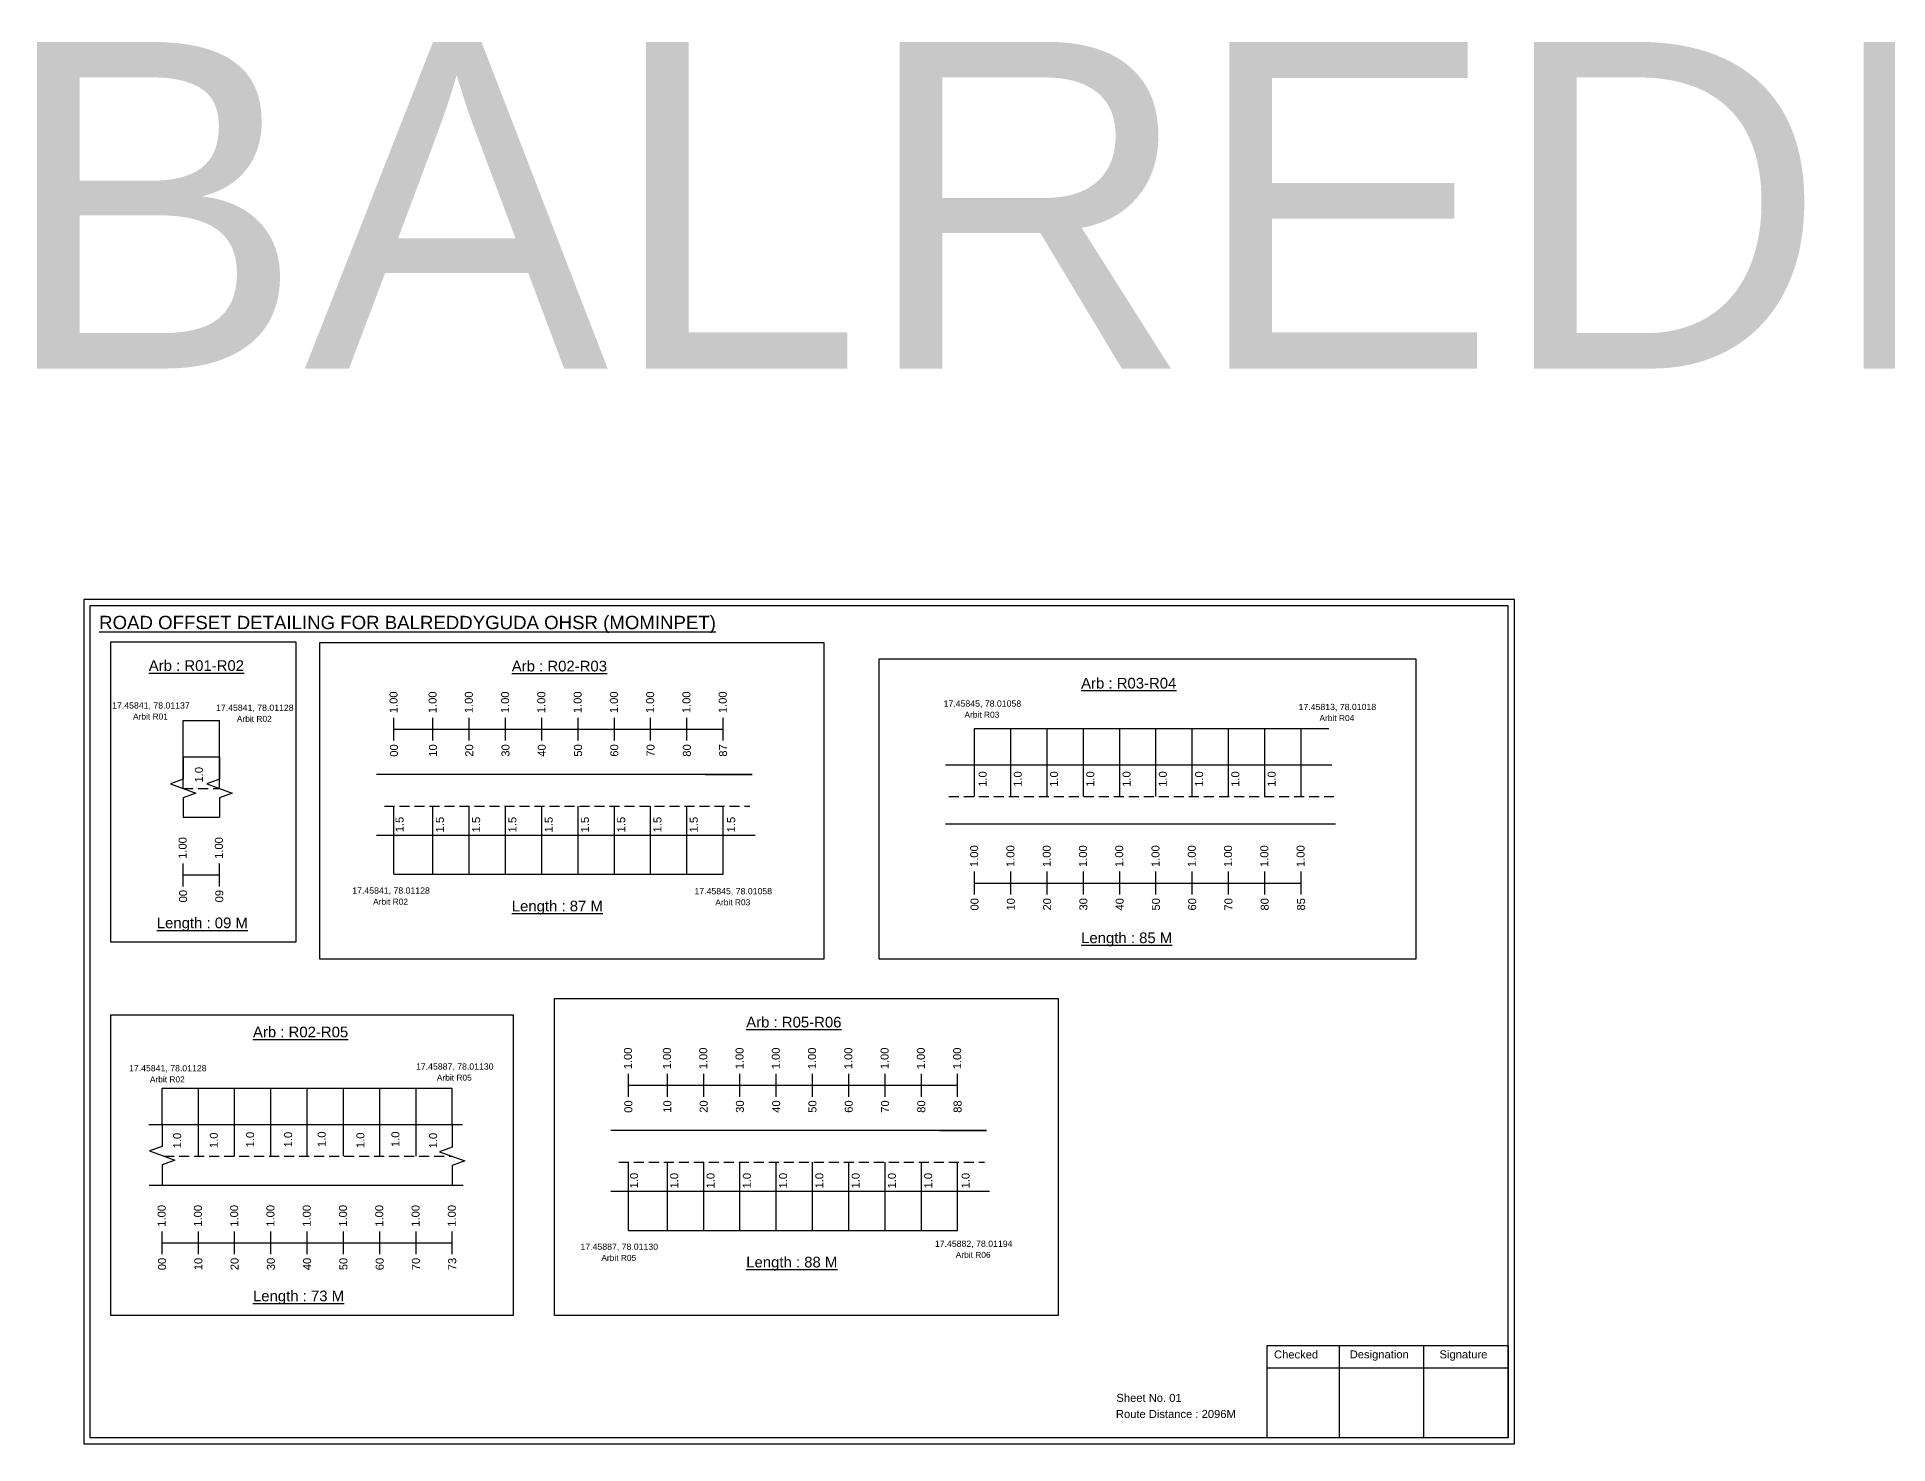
# Model space of a CAD drawing. Header units: inches. Extents: x 1111 to 5168, y 343 to 1601.
# Drawn here: x 1111 to 1805, y 343 to 871 of the extents above; entities that cross this region are included whole.
import ezdxf

# ---------------------------------------------------------------- set-up
doc = ezdxf.new("R2010")
doc.units = ezdxf.units.IN
doc.header["$MEASUREMENT"] = 0
doc.linetypes.add('DASHED2', pattern=[0.375, 0.25, -0.125])
doc.layers.add('PDF_Geometry', color=7, linetype='Continuous')
doc.layers.add('PDF_Text', color=5, linetype='Continuous')
doc.styles.add('PDF Arial', font='arial.ttf')
doc.styles.get("Standard").update_dxf_attribs({"font": 'arial.ttf'})

msp = doc.modelspace()

# ---------------------------------------------------------------- linework, layer by layer
at = {"color": 5}
for p, q in [((1166.04, 614.46), (1179.64, 614.46)), ((1462.83, 611.41), (1595.61, 611.41)), ((1245.12, 556.73), (1368.55, 556.73)), ((1158.18, 476.49), (1266.98, 476.49)), ((1333.03, 423.17), (1456.46, 423.17))]:
    msp.add_line(p, q, dxfattribs=at)
for p, q in [((1166.04, 588.92), (1166.04, 614.46)), ((1179.64, 588.92), (1179.64, 614.46)), ((1462.83, 585.87), (1462.83, 611.41)), ((1476.43, 585.87), (1476.43, 611.41)), ((1490.03, 585.87), (1490.03, 611.41)), ((1503.63, 585.87), (1503.63, 611.41)), ((1517.23, 585.87), (1517.23, 611.41)), ((1530.83, 585.87), (1530.83, 611.41)), ((1544.43, 585.87), (1544.43, 611.41)), ((1558.03, 585.87), (1558.03, 611.41)), ((1571.63, 585.87), (1571.63, 611.41)), ((1585.23, 585.87), (1585.23, 611.41)), ((1166.04, 600.8), (1179.64, 600.8)), ((1451.95, 597.76), (1596.74, 597.76)), ((1379.43, 594.15), (1238.57, 594.15)), ((1361.81, 594.15), (1379.43, 594.15)), ((1166.04, 578.12), (1179.64, 578.12)), ((1245.12, 556.73), (1245.12, 582.26)), ((1259.75, 556.73), (1259.75, 582.26)), ((1273.35, 556.73), (1273.35, 582.26)), ((1286.95, 556.73), (1286.95, 582.26)), ((1300.55, 556.73), (1300.55, 582.26)), ((1314.15, 556.73), (1314.15, 582.26)), ((1327.75, 556.73), (1327.75, 582.26)), ((1341.35, 556.73), (1341.35, 582.26)), ((1354.95, 556.73), (1354.95, 582.26)), ((1368.55, 556.73), (1368.55, 582.26)), ((1238.57, 571.46), (1270.68, 571.46)), ((1270.68, 571.46), (1380.56, 571.46)), ((1598.15, 575.57), (1451.95, 575.57)), ((1158.18, 462.84), (1158.18, 476.49)), ((1171.78, 450.95), (1171.78, 476.49)), ((1185.38, 450.95), (1185.38, 476.49)), ((1198.98, 450.95), (1198.98, 476.49)), ((1212.58, 450.95), (1212.58, 476.49)), ((1226.18, 450.95), (1226.18, 476.49)), ((1239.78, 450.95), (1239.78, 476.49)), ((1253.38, 450.95), (1253.38, 476.49)), ((1266.98, 462.84), (1266.98, 476.49)), ((1153.18, 462.84), (1270.79, 462.89)), ((1467.33, 460.59), (1326.47, 460.59)), ((1449.71, 460.59), (1467.33, 460.59)), ((1333.03, 423.17), (1333.03, 448.7)), ((1347.66, 423.17), (1347.66, 448.7)), ((1361.26, 423.17), (1361.26, 448.7)), ((1374.86, 423.17), (1374.86, 448.7)), ((1388.46, 423.17), (1388.46, 448.7)), ((1402.06, 423.17), (1402.06, 448.7)), ((1415.66, 423.17), (1415.66, 448.7)), ((1429.26, 423.17), (1429.26, 448.7)), ((1442.86, 423.17), (1442.86, 448.7)), ((1456.46, 423.17), (1456.46, 448.7)), ((1153.32, 440.15), (1271.1, 440.15)), ((1326.47, 437.9), (1358.59, 437.9)), ((1358.59, 437.9), (1468.46, 437.9))]:
    msp.add_line(p, q)
at = {"color": 217, "true_color": 0x93278f}
for p, q in [((1245.12, 606.87), (1245.12, 615.43)), ((1245.12, 611.15), (1368.55, 611.22)), ((1259.75, 606.87), (1259.75, 615.43)), ((1273.35, 606.87), (1273.35, 615.43)), ((1286.95, 606.87), (1286.95, 615.43)), ((1300.55, 606.87), (1300.55, 615.43)), ((1314.15, 606.87), (1314.15, 615.43)), ((1327.75, 606.87), (1327.75, 615.43)), ((1341.35, 606.87), (1341.35, 615.43)), ((1354.95, 606.87), (1354.95, 615.43)), ((1368.55, 606.87), (1368.55, 615.43)), ((1166.04, 552.22), (1166.04, 560.78)), ((1166.04, 556.49), (1179.64, 556.49)), ((1179.64, 552.22), (1179.64, 560.78)), ((1462.83, 549.17), (1462.83, 557.73)), ((1476.43, 549.17), (1476.43, 557.73)), ((1490.03, 549.17), (1490.03, 557.73)), ((1503.63, 549.17), (1503.63, 557.73)), ((1517.23, 549.17), (1517.23, 557.73)), ((1530.83, 549.17), (1530.83, 557.73)), ((1544.43, 549.17), (1544.43, 557.73)), ((1558.03, 549.17), (1558.03, 557.73)), ((1571.63, 549.17), (1571.63, 557.73)), ((1585.23, 549.17), (1585.23, 557.73)), ((1462.83, 553.44), (1585.23, 553.47)), ((1333.03, 473.31), (1333.03, 481.87)), ((1347.66, 473.31), (1347.66, 481.87)), ((1361.26, 473.31), (1361.26, 481.87)), ((1374.86, 473.31), (1374.86, 481.87)), ((1388.46, 473.31), (1388.46, 481.87)), ((1402.06, 473.31), (1402.06, 481.87)), ((1415.66, 473.31), (1415.66, 481.87)), ((1429.26, 473.31), (1429.26, 481.87)), ((1442.86, 473.31), (1442.86, 481.87)), ((1456.46, 473.31), (1456.46, 481.87)), ((1333.03, 477.59), (1456.46, 477.66)), ((1158.18, 414.25), (1158.18, 422.81)), ((1158.18, 418.52), (1266.98, 418.52)), ((1171.78, 414.25), (1171.78, 422.81)), ((1185.38, 414.25), (1185.38, 422.81)), ((1198.98, 414.25), (1198.98, 422.81)), ((1212.58, 414.25), (1212.58, 422.81)), ((1226.18, 414.25), (1226.18, 422.81)), ((1239.78, 414.25), (1239.78, 422.81)), ((1253.38, 414.25), (1253.38, 422.81)), ((1266.98, 414.25), (1266.98, 422.81))]:
    msp.add_line(p, q, dxfattribs=at)
at = {"linetype": 'DASHED2', "ltscale": 15}
for p, q in [((1166.04, 588.92), (1179.64, 588.92)), ((1453.22, 585.87), (1597.59, 585.87)), ((1241.54, 582.26), (1378.58, 582.26)), ((1158.94, 450.95), (1266.98, 450.95)), ((1329.44, 448.7), (1466.48, 448.7))]:
    msp.add_line(p, q, dxfattribs=at)
for points in [[(1138.95, 643.94), (1208.32, 643.94), (1208.32, 531.26), (1138.95, 531.26)], [(1217.35, 643.68), (1406.28, 643.68), (1406.28, 524.85), (1217.35, 524.85)], [(1427.06, 637.53), (1628.29, 637.53), (1628.29, 524.85), (1427.06, 524.85)], [(1305.25, 510.11), (1494.18, 510.11), (1494.18, 391.29), (1305.25, 391.29)], [(1138.95, 503.97), (1289.8, 503.97), (1289.8, 391.29), (1138.95, 391.29)]]:
    msp.add_lwpolyline(points, close=True)
at = {"linetype": 'Continuous'}
for points in [[(1166.04, 600.8), (1166.04, 592.37), (1161.3, 590.65), (1170.79, 587.19), (1166.04, 585.47), (1166.04, 578.12)], [(1179.64, 600.8), (1179.64, 592.37), (1174.9, 590.65), (1184.39, 587.19), (1179.64, 585.47), (1179.64, 578.12)], [(1158.16, 463.12), (1158.16, 454.69), (1153.41, 452.96), (1162.9, 449.51), (1158.16, 447.78), (1158.16, 440.43)], [(1266.98, 462.84), (1266.98, 454.4), (1262.23, 452.68), (1271.72, 449.23), (1266.98, 447.5), (1266.98, 440.15)]]:
    msp.add_lwpolyline(points, dxfattribs=at)
at = {"layer": 'PDF_Geometry'}
for points in [[(1128.79, 659.76), (1128.79, 343.05), (1665.26, 343.05), (1665.26, 659.76)], [(1131.11, 657.43), (1131.11, 345.47), (1662.84, 345.47), (1662.84, 657.43)]]:
    msp.add_lwpolyline(points, close=True, dxfattribs=at)
at = {"layer": 'PDF_Geometry', "color": 242, "true_color": 0xcc1f26}
msp.add_lwpolyline([(1662.84, 345.38), (1572.5, 345.38), (1572.5, 379.99), (1662.84, 379.99)], close=True, dxfattribs=at)
for points in [[(1599.48, 379.99), (1599.48, 345.38)], [(1631.21, 379.99), (1631.21, 345.38)], [(1572.5, 371.61), (1662.84, 371.61)]]:
    msp.add_lwpolyline(points, dxfattribs=at)

# ---------------------------------------------------------------- texts
for s, height, p in [('BALREDDYGUDA ', 122.5352, (1097.23, 746.44)), ('Sheet No. 01', 3, (1516, 358.85)), ('Route Distance : 2096M', 3, (1515.81, 352.8))]:
    msp.add_text(s, height=height).set_placement(p)
at = {"color": 242, "true_color": 0xcd2027}
for s, height, p in [('%%UROAD OFFSET DETAILING FOR BALREDDYGUDA OHSR (MOMINPET)', 5, (1134.56, 648.69)), ('%%UArb : R01-R02', 4, (1153.18, 633.02)), ('%%UArb : R02-R03', 4, (1289.29, 632.84)), ('%%UArb : R03-R04', 4, (1502.77, 626.42)), ('%%ULength : 87 M', 4, (1289.29, 542.84)), ('%%ULength : 09 M', 4, (1156.18, 536.52)), ('%%ULength : 85 M', 4, (1502.77, 530.92)), ('%%UArb : R02-R05', 4, (1192.25, 495.59)), ('%%UArb : R05-R06', 4, (1377.2, 499.28)), ('%%ULength : 88 M', 4, (1377.2, 409.28)), ('%%ULength : 73 M', 4, (1192.25, 396.59))]:
    msp.add_text(s, height=height, dxfattribs=at).set_placement(p)
at = {"color": 217, "true_color": 0x93278f}
for s, p in [('1.00', (1246.45, 617.17)), ('1.00', (1261.08, 617.17)), ('1.00', (1274.68, 617.17)), ('1.00', (1288.28, 617.17)), ('1.00', (1301.88, 617.17)), ('1.00', (1315.48, 617.17)), ('1.00', (1329.08, 617.17)), ('1.00', (1342.68, 617.17)), ('1.00', (1356.28, 617.17)), ('1.00', (1369.88, 617.17)), ('00', (1246.6, 600.85)), ('10', (1261.23, 600.85)), ('20', (1274.83, 600.85)), ('30', (1288.43, 600.85)), ('40', (1302.03, 600.85)), ('50', (1315.63, 600.85)), ('60', (1329.23, 600.85)), ('70', (1342.83, 600.85)), ('80', (1356.43, 600.85)), ('87', (1370.03, 600.85)), ('1.00', (1167.37, 562.52)), ('1.00', (1180.97, 562.52)), ('1.00', (1464.16, 559.47)), ('1.00', (1477.76, 559.47)), ('1.00', (1491.36, 559.47)), ('1.00', (1504.96, 559.47)), ('1.00', (1518.56, 559.47)), ('1.00', (1532.16, 559.47)), ('1.00', (1545.76, 559.47)), ('1.00', (1559.36, 559.47)), ('1.00', (1572.96, 559.47)), ('1.00', (1586.56, 559.47)), ('00', (1167.52, 546.2)), ('09', (1181.12, 546.2)), ('00', (1464.31, 543.15)), ('10', (1477.91, 543.15)), ('20', (1491.51, 543.15)), ('30', (1505.11, 543.15)), ('40', (1518.71, 543.15)), ('50', (1532.31, 543.15)), ('60', (1545.91, 543.15)), ('70', (1559.51, 543.15)), ('80', (1573.11, 543.15)), ('85', (1586.71, 543.15)), ('1.00', (1334.35, 483.6)), ('1.00', (1348.98, 483.6)), ('1.00', (1362.58, 483.6)), ('1.00', (1376.18, 483.6)), ('1.00', (1389.78, 483.6)), ('1.00', (1403.38, 483.6)), ('1.00', (1416.98, 483.6)), ('1.00', (1430.58, 483.6)), ('1.00', (1444.18, 483.6)), ('1.00', (1457.78, 483.6)), ('00', (1334.5, 467.28)), ('10', (1349.13, 467.28)), ('20', (1362.73, 467.28)), ('30', (1376.33, 467.28)), ('40', (1389.93, 467.28)), ('50', (1403.53, 467.28)), ('60', (1417.13, 467.28)), ('70', (1430.73, 467.28)), ('80', (1444.33, 467.28)), ('88', (1457.93, 467.28)), ('1.00', (1159.5, 424.55)), ('1.00', (1173.1, 424.55)), ('1.00', (1186.7, 424.55)), ('1.00', (1200.3, 424.55)), ('1.00', (1213.9, 424.55)), ('1.00', (1227.5, 424.55)), ('1.00', (1241.1, 424.55)), ('1.00', (1254.7, 424.55)), ('1.00', (1268.3, 424.55)), ('00', (1159.65, 408.23)), ('10', (1173.25, 408.23)), ('20', (1186.85, 408.23)), ('30', (1200.45, 408.23)), ('40', (1214.05, 408.23)), ('50', (1227.65, 408.23)), ('60', (1241.25, 408.23)), ('70', (1254.85, 408.23)), ('73', (1268.45, 408.23))]:
    msp.add_text(s, height=3, rotation=90, dxfattribs=at).set_placement(p)
at = {"color": 5}
for s, height, p in [('17.45841, 78.01137', 2.34, (1139.45, 618.91)), ('17.45841, 78.01128', 2.34, (1178.4, 618.04)), ('17.45845, 78.01058', 2.34, (1451.21, 619.61)), ('Arbit R03', 2.246, (1459.03, 615.49)), ('17.45813, 78.01018', 2.34, (1584.32, 618.33)), ('Arbit R01', 2.246, (1147.27, 614.79)), ('Arbit R02', 2.246, (1186.22, 613.92)), ('Arbit R04', 2.246, (1592.14, 614.21)), ('17.45841, 78.01128', 2.34, (1229.48, 549.48)), ('17.45845, 78.01058', 2.34, (1357.8, 549.23)), ('Arbit R02', 2.246, (1237.3, 545.35)), ('Arbit R03', 2.246, (1365.63, 545.11)), ('17.45887, 78.01130', 2.34, (1253.38, 483.47)), ('17.45841, 78.01128', 2.34, (1145.77, 482.82)), ('Arbit R02', 2.246, (1153.59, 478.69)), ('Arbit R05', 2.246, (1261.2, 479.34)), ('17.45887, 78.01130', 2.34, (1315.05, 415.88)), ('17.45882, 78.01194', 2.34, (1447.94, 417)), ('Arbit R05', 2.246, (1322.87, 411.75)), ('Arbit R06', 2.246, (1455.76, 412.87))]:
    msp.add_text(s, height=height, dxfattribs=at).set_placement(p)
for s, p in [('1.0', (1173.46, 591.17)), ('1.0', (1467.34, 589.55)), ('1.0', (1480.5, 589.55)), ('1.0', (1494.1, 589.55)), ('1.0', (1507.7, 589.55)), ('1.0', (1521.3, 589.55)), ('1.0', (1534.9, 589.55)), ('1.0', (1548.5, 589.55)), ('1.0', (1562.1, 589.55)), ('1.0', (1575.7, 589.55)), ('1.5', (1248.72, 572.51)), ('1.5', (1263.82, 572.46)), ('1.5', (1277.42, 572.46)), ('1.5', (1291.02, 572.46)), ('1.5', (1304.62, 572.46)), ('1.5', (1318.22, 572.46)), ('1.5', (1331.82, 572.46)), ('1.5', (1345.42, 572.46)), ('1.5', (1359.02, 572.46)), ('1.5', (1373.05, 572.46)), ('1.0', (1165.31, 453.94)), ('1.0', (1179.05, 454.06)), ('1.0', (1192.67, 454.32)), ('1.0', (1206.93, 454.32)), ('1.0', (1219.52, 454.45)), ('1.0', (1234.04, 454.06)), ('1.0', (1247.15, 454.45)), ('1.0', (1261.31, 453.95)), ('1.0', (1336.63, 438.95)), ('1.0', (1351.72, 438.9)), ('1.0', (1365.32, 438.9)), ('1.0', (1378.92, 438.9)), ('1.0', (1392.52, 438.9)), ('1.0', (1406.12, 438.9)), ('1.0', (1419.72, 438.9)), ('1.0', (1433.32, 438.9)), ('1.0', (1446.92, 438.9)), ('1.0', (1460.95, 438.9))]:
    msp.add_text(s, height=3, rotation=90).set_placement(p)
at = {"layer": 'PDF_Text', "color": 7, "attachment_point": 7, "style": 'PDF Arial'}
for s, insert, char_height in [('Checked', (1575.1, 375.1), 3.001), ('Designation', (1603.48, 374.27), 3.0006), ('Signature', (1637.16, 374.27), 3.001)]:
    msp.add_mtext(s, dxfattribs=dict(at, insert=insert, char_height=char_height))

doc.saveas('drawing.dxf')
